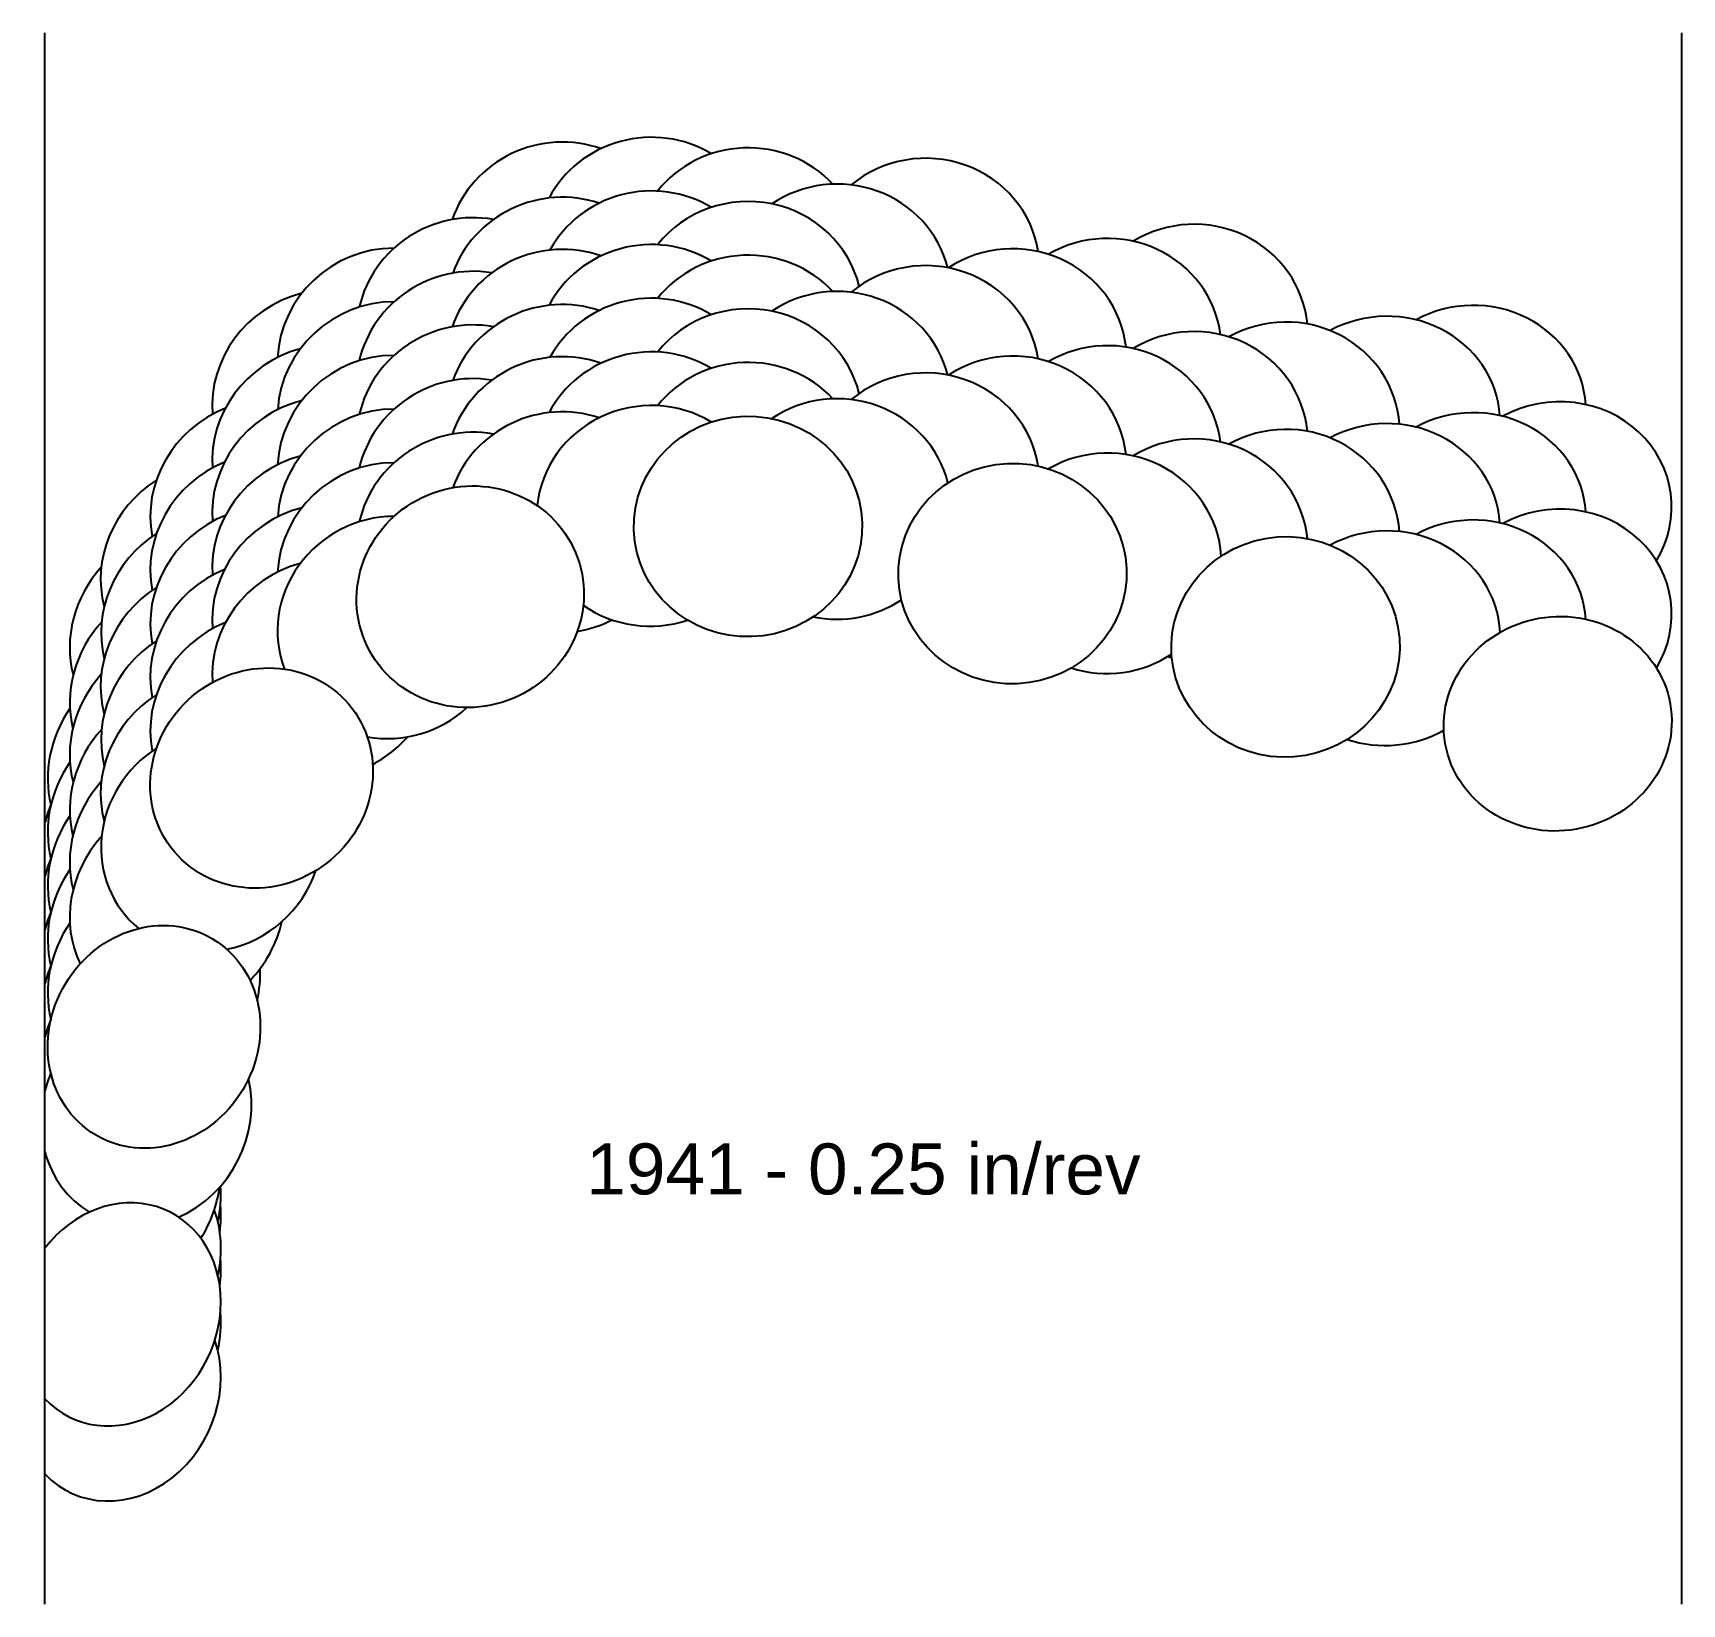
# Model space of a CAD drawing. Header units: inches. Extents: x -3.84 to 0, y -2.55 to 1.11.
import ezdxf
from ezdxf.enums import TextEntityAlignment as Align

# ---------------------------------------------------------------- set-up
doc = ezdxf.new("R2010")
doc.units = ezdxf.units.IN
doc.header["$MEASUREMENT"] = 0
for name, color, linetype, true_color in [('Blade_1', 30, 'Continuous', 0xff7f00), ('Blade_2', 7, 'Continuous', 0xcccc00), ('Blade_3', 7, 'Continuous', 0x00cc00), ('Blade_4', 7, 'Continuous', 0x00cccc), ('Blade_5', 7, 'Continuous', 0x0066cc), ('Blade_6', 190, 'Continuous', 0x7f00ff)]:
    doc.layers.add(name, color=color, linetype=linetype, true_color=true_color)
doc.layers.add('Gage_Line', color=7, linetype='Continuous')
doc.styles.get("Standard").update_dxf_attribs({"font": 'arial.ttf'})

msp = doc.modelspace()

# ---------------------------------------------------------------- linework, layer by layer
at = {"layer": 'Blade_1'}
for centre, major_axis, ratio, start_param, end_param in [((-2.175, 0.4558), (0.2659, 0.0086), 0.96589, 6.483383, 8.737686), ((-1.5592, 0.3459), (0.2657, 0.0119), 0.965856, 6.344704, 8.405287), ((-2.8219, 0.2919), (0.2454, 0.1028), 0.96527, 7.279105, 8.821244), ((-2.175, 0.2058), (0.2659, 0.0086), 0.96589, 6.483383, 8.737686), ((-0.9232, 0.1751), (0.2652, 0.0201), 0.965728, 6.278452, 8.300217), ((-1.5592, 0.0959), (0.2657, 0.0119), 0.965856, 6.344704, 8.405287), ((-2.8219, 0.0419), (0.2454, 0.1028), 0.96527, 7.279105, 8.821244), ((-0.2894, -0.0039), (0.2619, 0.0465), 0.937729, 5.594387, 8.19183), ((-0.9232, -0.0749), (0.2652, 0.0201), 0.965728, 6.278452, 8.300217), ((-3.3078, -0.1304), (0.2029, 0.172), 0.938451, 7.521482, 8.937446), ((-0.2894, -0.2539), (0.2619, 0.0465), 0.937729, 5.594387, 8.19183), ((-3.3078, -0.3804), (0.2029, 0.172), 0.938451, 7.521482, 8.937446), ((-3.5583, -0.7334), (0.1365, 0.2283), 0.904412, 1.496844, 2.399035), ((-3.5583, -0.9834), (0.1365, 0.2283), 0.904412, 7.780029, 8.68222), ((-3.639, -1.8799), (0.1115, 0.2415), 0.863714, 2.809271, 7.59756), ((-3.639, -1.6299), (0.1115, 0.2415), 0.863714, 4.9591, 5.280025)]:
    msp.add_ellipse(centre, major_axis=major_axis, ratio=ratio, start_param=start_param, end_param=end_param, dxfattribs=at)
for centre, major_axis, ratio in [((-2.175, -0.0442), (0.2659, 0.0086), 0.96589), ((-2.8219, -0.2081), (0.2454, 0.1028), 0.96527), ((-1.5592, -0.1541), (0.2657, 0.0119), 0.965856), ((-0.9232, -0.3249), (0.2652, 0.0201), 0.965728), ((-0.2894, -0.5039), (0.2619, 0.0465), 0.937729), ((-3.3078, -0.6304), (0.2029, 0.172), 0.938451), ((-3.5583, -1.2334), (0.1365, 0.2283), 0.904412)]:
    msp.add_ellipse(centre, major_axis=major_axis, ratio=ratio, dxfattribs=at)
at = {"layer": 'Blade_2'}
for centre, major_axis, ratio, start_param, end_param in [((-2.4014, 0.4804), (0.265, 0.0235), 0.965775, 7.208803, 8.85045), ((-3.0068, 0.2203), (0.2334, 0.1276), 0.96517, 7.339429, 8.879346), ((-2.4014, 0.2304), (0.265, 0.0235), 0.965775, 7.208803, 8.85045), ((-2.4014, -0.0196), (0.265, 0.0235), 0.965775, 7.208803, 9.240106), ((-3.0068, -0.0297), (0.2334, 0.1276), 0.96517, 7.339429, 8.879346), ((-3.0068, -0.2797), (0.2334, 0.1276), 0.96517, 7.339429, 9.292413), ((-3.4241, -0.2762), (0.1825, 0.1936), 0.938332, 7.592979, 8.877827), ((-2.4014, -0.0196), (0.265, 0.0235), 0.965775, 3.994162, 4.953756), ((-3.4241, -0.5262), (0.1825, 0.1936), 0.938332, 7.592979, 8.877827), ((-3.0068, -0.2797), (0.2334, 0.1276), 0.96517, 4.017659, 4.963434), ((-3.4241, -0.7762), (0.1825, 0.1936), 0.938332, 7.592979, 9.492434), ((-3.5765, -0.9109), (0.1113, 0.2416), 0.904301, 7.886182, 8.049846), ((-3.4241, -0.7762), (0.1825, 0.1936), 0.938332, 4.067143, 5.163134), ((-3.5765, -1.1609), (0.1113, 0.2416), 0.904301, 7.886182, 8.049846), ((-3.5765, -1.4109), (0.1113, 0.2416), 0.904301, 7.886182, 8.049846), ((-3.5765, -1.4109), (0.1113, 0.2416), 0.904301, 3.924963, 5.417151), ((-3.5765, -1.4109), (0.1113, 0.2416), 0.904301, 8.600374, 9.32698), ((-3.639, -1.8048), (0.1115, 0.2415), 0.863711, 5.057016, 5.300782), ((-3.639, -2.0548), (0.1115, 0.2415), 0.863711, 2.809052, 5.548821)]:
    msp.add_ellipse(centre, major_axis=major_axis, ratio=ratio, start_param=start_param, end_param=end_param, dxfattribs=at)
at = {"layer": 'Blade_3'}
for centre, major_axis, ratio, start_param, end_param in [((-2.6124, 0.4652), (0.2551, 0.0754), 0.965419, 7.227046, 8.808827), ((-1.968, 0.4965), (0.2658, 0.0094), 0.965882, 6.490561, 8.426529), ((-1.3384, 0.37), (0.2656, 0.0138), 0.965832, 6.357099, 8.343445), ((-1.968, 0.2465), (0.2658, 0.0094), 0.965882, 6.490561, 8.426529), ((-2.6124, 0.2152), (0.2551, 0.0754), 0.965419, 7.227046, 8.808827), ((-0.6892, 0.1954), (0.2653, 0.0197), 0.939348, 6.278289, 8.29618), ((-1.3384, 0.12), (0.2656, 0.0138), 0.965832, 6.357099, 8.343445), ((-3.162, 0.1244), (0.2206, 0.1486), 0.938569, 7.505214, 8.928461), ((-2.6124, -0.0348), (0.2551, 0.0754), 0.965419, 7.227046, 8.808827), ((-1.968, -0.0035), (0.2658, 0.0094), 0.965882, 6.485906, 8.426529), ((-0.6892, -0.0546), (0.2653, 0.0197), 0.939348, 6.278289, 8.29618), ((-3.162, -0.1256), (0.2206, 0.1486), 0.938569, 7.505214, 8.928461), ((-1.3384, -0.13), (0.2656, 0.0138), 0.965832, 6.29439, 8.343445), ((-0.6892, -0.3046), (0.2653, 0.0197), 0.939348, 6.258239, 8.29618), ((-3.162, -0.3756), (0.2206, 0.1486), 0.938569, 7.505214, 8.928461), ((-1.968, -0.0035), (0.2658, 0.0094), 0.965882, 4.468707, 5.278541), ((-3.5043, -0.4307), (0.1623, 0.2107), 0.904543, 7.767341, 8.79991), ((-2.6124, -0.0348), (0.2551, 0.0754), 0.965419, 4.584708, 4.907041), ((-1.3384, -0.13), (0.2656, 0.0138), 0.965832, 4.340374, 5.260117), ((-3.5043, -0.6807), (0.1623, 0.2107), 0.904543, 7.767341, 8.79991), ((-3.162, -0.3756), (0.2206, 0.1486), 0.938569, 4.596135, 4.987528), ((-0.6892, -0.3046), (0.2653, 0.0197), 0.939348, 4.295935, 5.172843), ((-3.5043, -0.9307), (0.1623, 0.2107), 0.904543, 7.767341, 9.005459), ((-3.5043, -0.9307), (0.1623, 0.2107), 0.904543, 4.591498, 5.186795), ((-3.6391, -1.5719), (0.1115, 0.2415), 0.863717, 4.564983, 5.045693)]:
    msp.add_ellipse(centre, major_axis=major_axis, ratio=ratio, start_param=start_param, end_param=end_param, dxfattribs=at)
at = {"layer": 'Blade_4'}
for centre, major_axis, ratio, start_param, end_param in [((-2.175, 0.5808), (0.2659, 0.0086), 0.96589, 6.985597, 8.737686), ((-2.8219, 0.4169), (0.2454, 0.1028), 0.96527, 7.26453, 8.821244), ((-2.175, 0.3308), (0.2659, 0.0086), 0.96589, 6.985597, 8.737686), ((-2.8219, 0.1669), (0.2454, 0.1028), 0.96527, 7.26453, 8.821244), ((-2.175, 0.0808), (0.2659, 0.0086), 0.96589, 6.985597, 8.737686), ((-3.3078, -0.0054), (0.2029, 0.172), 0.938451, 7.512396, 8.935862), ((-2.8219, -0.0831), (0.2454, 0.1028), 0.96527, 7.26453, 8.821244), ((-3.3078, -0.2554), (0.2029, 0.172), 0.938451, 7.512396, 8.935862), ((-3.3078, -0.5054), (0.2029, 0.172), 0.938451, 7.512396, 8.935862), ((-3.5583, -0.6084), (0.1365, 0.2283), 0.904412, 7.781631, 8.68222), ((-3.5583, -0.8584), (0.1365, 0.2283), 0.904412, 7.781631, 8.68222), ((-3.5583, -1.1084), (0.1365, 0.2283), 0.904412, 7.781631, 8.68222), ((-3.5583, -1.1084), (0.1365, 0.2283), 0.904412, 5.052293, 5.341456), ((-3.639, -1.7549), (0.1115, 0.2415), 0.863714, 4.9591, 5.565816)]:
    msp.add_ellipse(centre, major_axis=major_axis, ratio=ratio, start_param=start_param, end_param=end_param, dxfattribs=at)
at = {"layer": 'Blade_5'}
for centre, major_axis, ratio, start_param, end_param in [((-2.4014, 0.6054), (0.265, 0.0235), 0.965775, 7.208803, 8.866563), ((-1.7618, 0.5565), (0.2658, 0.0105), 0.965871, 6.397768, 8.522076), ((-1.1372, 0.4028), (0.2655, 0.0163), 0.965795, 6.316187, 8.351302), ((-2.4014, 0.3554), (0.265, 0.0235), 0.965775, 7.208803, 8.866563), ((-3.0068, 0.3453), (0.2334, 0.1276), 0.96517, 7.339429, 8.893013), ((-1.7618, 0.3065), (0.2658, 0.0105), 0.965871, 6.397768, 8.522076), ((-0.4892, 0.2209), (0.2645, 0.0278), 0.939004, 6.246732, 8.267201), ((-1.1372, 0.1528), (0.2655, 0.0163), 0.965795, 6.316187, 8.351302), ((-3.0068, 0.0953), (0.2334, 0.1276), 0.96517, 7.339429, 8.893013), ((-2.4014, 0.1054), (0.265, 0.0235), 0.965775, 7.208803, 8.866563), ((-1.7618, 0.0565), (0.2658, 0.0105), 0.965871, 6.397768, 8.522076), ((-0.4892, -0.0291), (0.2645, 0.0278), 0.939004, 6.246732, 8.267201), ((-1.1372, -0.0972), (0.2655, 0.0163), 0.965795, 6.316187, 8.351302), ((-3.0068, -0.1547), (0.2334, 0.1276), 0.96517, 7.339429, 8.893013), ((-3.4241, -0.1512), (0.1954, 0.1805), 0.938425, 7.660364, 8.965104), ((-0.4892, -0.2791), (0.2645, 0.0278), 0.939004, 6.246732, 8.267201), ((-3.4241, -0.4012), (0.1954, 0.1805), 0.938425, 7.660364, 8.965104), ((-1.1372, -0.0972), (0.2655, 0.0163), 0.965795, 4.423296, 4.460869), ((-3.4241, -0.6512), (0.1954, 0.1805), 0.938425, 7.660364, 8.965104), ((-0.4892, -0.2791), (0.2645, 0.0278), 0.939004, 4.349484, 4.365601), ((-3.5765, -0.7859), (0.1113, 0.2416), 0.904301, 7.886182, 8.049846), ((-3.5765, -1.0359), (0.1113, 0.2416), 0.904301, 7.886182, 8.049846), ((-3.5765, -1.2859), (0.1113, 0.2416), 0.904301, 7.886182, 8.049846), ((-3.639, -1.6798), (0.1115, 0.2415), 0.863711, 5.057016, 5.300782), ((-3.639, -1.9298), (0.1115, 0.2415), 0.863711, 4.959096, 5.300782)]:
    msp.add_ellipse(centre, major_axis=major_axis, ratio=ratio, start_param=start_param, end_param=end_param, dxfattribs=at)
at = {"layer": 'Blade_6'}
for centre, major_axis, ratio, start_param, end_param in [((-2.6123, 0.5937), (0.2551, 0.0754), 0.965419, 7.210359, 8.823902), ((-2.6123, 0.3437), (0.2551, 0.0754), 0.965419, 7.210359, 8.823902), ((-3.1619, 0.2528), (0.2206, 0.1486), 0.93857, 7.49246, 8.941531), ((-2.6123, 0.0937), (0.2551, 0.0754), 0.965419, 7.210359, 8.823902), ((-3.1619, 0.0028), (0.2206, 0.1486), 0.93857, 7.49246, 8.941531), ((-3.1619, -0.2472), (0.2206, 0.1486), 0.93857, 7.49246, 8.941531), ((-3.5043, -0.3022), (0.1623, 0.2107), 0.904544, 7.772625, 8.812876), ((-3.5043, -0.5522), (0.1623, 0.2107), 0.904544, 7.772625, 8.812876), ((-3.5043, -0.8022), (0.1623, 0.2107), 0.904544, 7.772625, 8.812876)]:
    msp.add_ellipse(centre, major_axis=major_axis, ratio=ratio, start_param=start_param, end_param=end_param, dxfattribs=at)
at = {"layer": 'Gage_Line'}
for p, q in [((-3.8125, -2.5548), (-3.8125, 1.1054)), ((0, -2.5548), (0, 1.1054))]:
    msp.add_line(p, q, dxfattribs=at)

# ---------------------------------------------------------------- texts
msp.add_text('1941 - 0.25 in/rev', height=0.11875).set_placement((-1.9062, -1.5411), align=Align.MIDDLE_CENTER)

doc.saveas('drawing.dxf')
